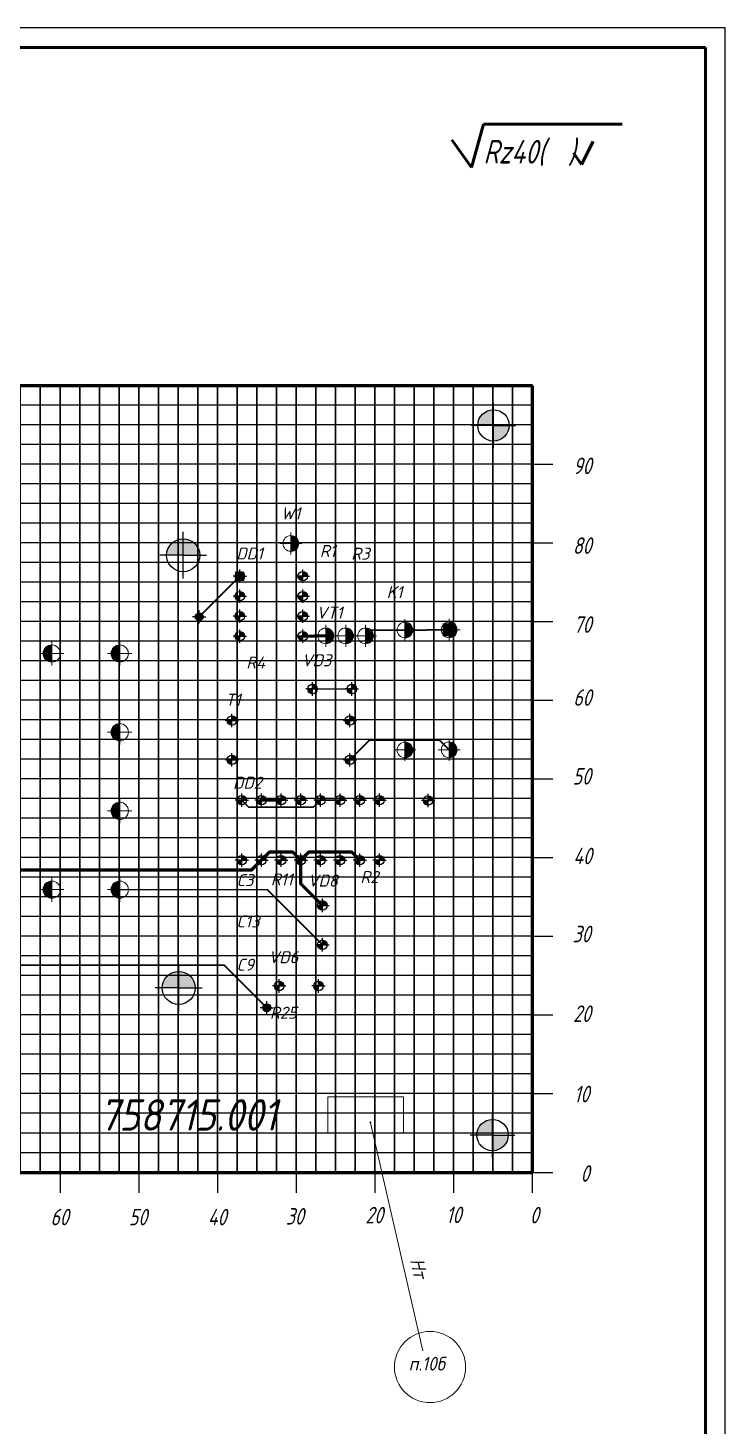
# Model space of a CAD drawing. Header units: millimetres. Extents: x 784 to 1625, y -303 to 291.
# Drawn here: x 1447.7 to 1624.9, y -64.9 to 290.5 of the extents above; entities that cross this region are included whole.
import ezdxf

# ---------------------------------------------------------------- set-up
doc = ezdxf.new("R2010")
doc.units = ezdxf.units.MM
doc.header["$LTSCALE"] = 0.5
doc.layers.get('0').update_dxf_attribs({"lineweight": 60})
doc.layers.get('Defpoints').update_dxf_attribs({"color": 5})
for name, color, linetype in [('BottomLayer', 5, 'Continuous'), ('Mechanical15', 56, 'Continuous'), ('TopOverlay', 2, 'Continuous'), ('Тонкие', 7, 'Continuous')]:
    doc.layers.add(name, color=color, linetype=linetype)
doc.layers.add('Основная', color=7, linetype='Continuous', lineweight=40)
doc.layers.add('тонкая', color=7, linetype='Continuous', lineweight=20)
doc.styles.get("Standard").update_dxf_attribs({"font": 'isocpeui.ttf', "width": 0.9})
doc.styles.add('стиль1', font='romans.shx', dxfattribs={"width": 0.75, "oblique": 15, "height": 3.5})

# ---------------------------------------------------------------- blocks, each defined once
blk = doc.blocks.new('*U29')
at = {"layer": 'Тонкие'}
for p, q in [((-2.5, 2.5), (-2.5, -2.5)), ((-2.5, 2.5), (2.5, 2.5)), ((2.5, -2.5), (2.5, 2.5)), ((-2.5, -2.5), (2.5, -2.5))]:
    blk.add_line(p, q, dxfattribs=at)
blk = doc.blocks.new('*U30')
at = {"layer": 'Тонкие', "color": 0, "linetype": 'ByBlock', "lineweight": -2, "transparency": 16777216}
for p in [(0, 195), (5, 195), (10, 195), (15, 195), (20, 195), (25, 195), (30, 195), (35, 195), (40, 195), (45, 195), (50, 195), (55, 195), (60, 195), (65, 195), (70, 195), (75, 195), (80, 195), (85, 195), (90, 195), (95, 195), (100, 195), (105, 195), (110, 195), (115, 195), (120, 195), (125, 195), (0, 190), (5, 190), (10, 190), (15, 190), (20, 190), (25, 190), (30, 190), (35, 190), (40, 190), (45, 190), (50, 190), (55, 190), (60, 190), (65, 190), (70, 190), (75, 190), (80, 190), (85, 190), (90, 190), (95, 190), (100, 190), (105, 190), (110, 190), (115, 190), (120, 190), (125, 190), (0, 185), (5, 185), (10, 185), (15, 185), (20, 185), (25, 185), (30, 185), (35, 185), (40, 185), (45, 185), (50, 185), (55, 185), (60, 185), (65, 185), (70, 185), (75, 185), (80, 185), (85, 185), (90, 185), (95, 185), (100, 185), (105, 185), (110, 185), (115, 185), (120, 185), (125, 185), (0, 180), (5, 180), (10, 180), (15, 180), (20, 180), (25, 180), (30, 180), (35, 180), (40, 180), (45, 180), (50, 180), (55, 180), (60, 180), (65, 180), (70, 180), (75, 180), (80, 180), (85, 180), (90, 180), (95, 180), (100, 180), (105, 180), (110, 180), (115, 180), (120, 180), (125, 180), (0, 175), (5, 175), (10, 175), (15, 175), (20, 175), (25, 175), (30, 175), (35, 175), (40, 175), (45, 175), (50, 175), (55, 175), (60, 175), (65, 175), (70, 175), (75, 175), (80, 175), (85, 175), (90, 175), (95, 175), (100, 175), (105, 175), (110, 175), (115, 175), (120, 175), (125, 175), (0, 170), (5, 170), (10, 170), (15, 170), (20, 170), (25, 170), (30, 170), (35, 170), (40, 170), (45, 170), (50, 170), (55, 170), (60, 170), (65, 170), (70, 170), (75, 170), (80, 170), (85, 170), (90, 170), (95, 170), (100, 170), (105, 170), (110, 170), (115, 170), (120, 170), (125, 170), (0, 165), (5, 165), (10, 165), (15, 165), (20, 165), (25, 165), (30, 165), (35, 165), (40, 165), (45, 165), (50, 165), (55, 165), (60, 165), (65, 165), (70, 165), (75, 165), (80, 165), (85, 165), (90, 165), (95, 165), (100, 165), (105, 165), (110, 165), (115, 165), (120, 165), (125, 165), (0, 160), (5, 160), (10, 160), (15, 160), (20, 160), (25, 160), (30, 160), (35, 160), (40, 160), (45, 160), (50, 160), (55, 160), (60, 160), (65, 160), (70, 160), (75, 160), (80, 160), (85, 160), (90, 160), (95, 160), (100, 160), (105, 160), (110, 160), (115, 160), (120, 160), (125, 160), (0, 155), (5, 155), (10, 155), (15, 155), (20, 155), (25, 155), (30, 155), (35, 155), (40, 155), (45, 155), (50, 155), (55, 155), (60, 155), (65, 155), (70, 155), (75, 155), (80, 155), (85, 155), (90, 155), (95, 155), (100, 155), (105, 155), (110, 155), (115, 155), (120, 155), (125, 155), (0, 150), (5, 150), (10, 150), (15, 150), (20, 150), (25, 150), (30, 150), (35, 150), (40, 150), (45, 150), (50, 150), (55, 150), (60, 150), (65, 150), (70, 150), (75, 150), (80, 150), (85, 150), (90, 150), (95, 150), (100, 150), (105, 150), (110, 150), (115, 150), (120, 150), (125, 150), (0, 145), (5, 145), (10, 145), (15, 145), (20, 145), (25, 145), (30, 145), (35, 145), (40, 145), (45, 145), (50, 145), (55, 145), (60, 145), (65, 145), (70, 145), (75, 145), (80, 145), (85, 145), (90, 145), (95, 145), (100, 145), (105, 145), (110, 145), (115, 145), (120, 145), (125, 145), (0, 140), (5, 140), (10, 140), (15, 140), (20, 140), (25, 140), (30, 140), (35, 140), (40, 140), (45, 140), (50, 140), (55, 140), (60, 140), (65, 140), (70, 140), (75, 140), (80, 140), (85, 140), (90, 140), (95, 140), (100, 140), (105, 140), (110, 140), (115, 140), (120, 140), (125, 140), (0, 135), (5, 135), (10, 135), (15, 135), (20, 135), (25, 135), (30, 135), (35, 135), (40, 135), (45, 135), (50, 135), (55, 135), (60, 135), (65, 135), (70, 135), (75, 135), (80, 135), (85, 135), (90, 135), (95, 135), (100, 135), (105, 135), (110, 135), (115, 135), (120, 135), (125, 135), (0, 130), (5, 130), (10, 130), (15, 130), (20, 130), (25, 130), (30, 130), (35, 130), (40, 130), (45, 130), (50, 130), (55, 130), (60, 130), (65, 130), (70, 130), (75, 130), (80, 130), (85, 130), (90, 130), (95, 130), (100, 130), (105, 130), (110, 130), (115, 130), (120, 130), (125, 130), (0, 125), (5, 125), (10, 125), (15, 125), (20, 125), (25, 125), (30, 125), (35, 125), (40, 125), (45, 125), (50, 125), (55, 125), (60, 125), (65, 125), (70, 125), (75, 125), (80, 125), (85, 125), (90, 125), (95, 125), (100, 125), (105, 125), (110, 125), (115, 125), (120, 125), (125, 125), (0, 120), (5, 120), (10, 120), (15, 120), (20, 120), (25, 120), (30, 120), (35, 120), (40, 120), (45, 120), (50, 120), (55, 120), (60, 120), (65, 120), (70, 120), (75, 120), (80, 120), (85, 120), (90, 120), (95, 120), (100, 120), (105, 120), (110, 120), (115, 120), (120, 120), (125, 120), (0, 115), (5, 115), (10, 115), (15, 115), (20, 115), (25, 115), (30, 115), (35, 115), (40, 115), (45, 115), (50, 115), (55, 115), (60, 115), (65, 115), (70, 115), (75, 115), (80, 115), (85, 115), (90, 115), (95, 115), (100, 115), (105, 115), (110, 115), (115, 115), (120, 115), (125, 115), (0, 110), (5, 110), (10, 110), (15, 110), (20, 110), (25, 110), (30, 110), (35, 110), (40, 110), (45, 110), (50, 110), (55, 110), (60, 110), (65, 110), (70, 110), (75, 110), (80, 110), (85, 110), (90, 110), (95, 110), (100, 110), (105, 110), (110, 110), (115, 110), (120, 110), (125, 110), (0, 105), (5, 105), (10, 105), (15, 105), (20, 105), (25, 105), (30, 105), (35, 105), (40, 105), (45, 105), (50, 105), (55, 105), (60, 105), (65, 105), (70, 105), (75, 105), (80, 105), (85, 105), (90, 105), (95, 105), (100, 105), (105, 105), (110, 105), (115, 105), (120, 105), (125, 105), (0, 100), (5, 100), (10, 100), (15, 100), (20, 100), (25, 100), (30, 100), (35, 100), (40, 100), (45, 100), (50, 100), (55, 100), (60, 100), (65, 100), (70, 100), (75, 100), (80, 100), (85, 100), (90, 100), (95, 100), (100, 100), (105, 100), (110, 100), (115, 100), (120, 100), (125, 100), (0, 95), (5, 95), (10, 95), (15, 95), (20, 95), (25, 95), (30, 95), (35, 95), (40, 95), (45, 95), (50, 95), (55, 95), (60, 95), (65, 95), (70, 95), (75, 95), (80, 95), (85, 95), (90, 95), (95, 95), (100, 95), (105, 95), (110, 95), (115, 95), (120, 95), (125, 95), (0, 90), (5, 90), (10, 90), (15, 90), (20, 90), (25, 90), (30, 90), (35, 90), (40, 90), (45, 90), (50, 90), (55, 90), (60, 90), (65, 90), (70, 90), (75, 90), (80, 90), (85, 90), (90, 90), (95, 90), (100, 90), (105, 90), (110, 90), (115, 90), (120, 90), (125, 90), (0, 85), (5, 85), (10, 85), (15, 85), (20, 85), (25, 85), (30, 85), (35, 85), (40, 85), (45, 85), (50, 85), (55, 85), (60, 85), (65, 85), (70, 85), (75, 85), (80, 85), (85, 85), (90, 85), (95, 85), (100, 85), (105, 85), (110, 85), (115, 85), (120, 85), (125, 85), (0, 80), (5, 80), (10, 80), (15, 80), (20, 80), (25, 80), (30, 80), (35, 80), (40, 80), (45, 80), (50, 80), (55, 80), (60, 80), (65, 80), (70, 80), (75, 80), (80, 80), (85, 80), (90, 80), (95, 80), (100, 80), (105, 80), (110, 80), (115, 80), (120, 80), (125, 80), (0, 75), (5, 75), (10, 75), (15, 75), (20, 75), (25, 75), (30, 75), (35, 75), (40, 75), (45, 75), (50, 75), (55, 75), (60, 75), (65, 75), (70, 75), (75, 75), (80, 75), (85, 75), (90, 75), (95, 75), (100, 75), (105, 75), (110, 75), (115, 75), (120, 75), (125, 75), (0, 70), (5, 70), (10, 70), (15, 70), (20, 70), (25, 70), (30, 70), (35, 70), (40, 70), (45, 70), (50, 70), (55, 70), (60, 70), (65, 70), (70, 70), (75, 70), (80, 70), (85, 70), (90, 70), (95, 70), (100, 70), (105, 70), (110, 70), (115, 70), (120, 70), (125, 70), (0, 65), (5, 65), (10, 65), (15, 65), (20, 65), (25, 65), (30, 65), (35, 65), (40, 65), (45, 65), (50, 65), (55, 65), (60, 65), (65, 65), (70, 65), (75, 65), (80, 65), (85, 65), (90, 65), (95, 65), (100, 65), (105, 65), (110, 65), (115, 65), (120, 65), (125, 65), (0, 60), (5, 60), (10, 60), (15, 60), (20, 60), (25, 60), (30, 60), (35, 60), (40, 60), (45, 60), (50, 60), (55, 60), (60, 60), (65, 60), (70, 60), (75, 60), (80, 60), (85, 60), (90, 60), (95, 60), (100, 60), (105, 60), (110, 60), (115, 60), (120, 60), (125, 60), (0, 55), (5, 55), (10, 55), (15, 55), (20, 55), (25, 55), (30, 55), (35, 55), (40, 55), (45, 55), (50, 55), (55, 55), (60, 55), (65, 55), (70, 55), (75, 55), (80, 55), (85, 55), (90, 55), (95, 55), (100, 55), (105, 55), (110, 55), (115, 55), (120, 55), (125, 55), (0, 50), (5, 50), (10, 50), (15, 50), (20, 50), (25, 50), (30, 50), (35, 50), (40, 50), (45, 50), (50, 50), (55, 50), (60, 50), (65, 50), (70, 50), (75, 50), (80, 50), (85, 50), (90, 50), (95, 50), (100, 50), (105, 50), (110, 50), (115, 50), (120, 50), (125, 50), (0, 45), (5, 45), (10, 45), (15, 45), (20, 45), (25, 45), (30, 45), (35, 45), (40, 45), (45, 45), (50, 45), (55, 45), (60, 45), (65, 45), (70, 45), (75, 45), (80, 45), (85, 45), (90, 45), (95, 45), (100, 45), (105, 45), (110, 45), (115, 45), (120, 45), (125, 45), (0, 40), (5, 40), (10, 40), (15, 40), (20, 40), (25, 40), (30, 40), (35, 40), (40, 40), (45, 40), (50, 40), (55, 40), (60, 40), (65, 40), (70, 40), (75, 40), (80, 40), (85, 40), (90, 40), (95, 40), (100, 40), (105, 40), (110, 40), (115, 40), (120, 40), (125, 40), (0, 35), (5, 35), (10, 35), (15, 35), (20, 35), (25, 35), (30, 35), (35, 35), (40, 35), (45, 35), (50, 35), (55, 35), (60, 35), (65, 35), (70, 35), (75, 35), (80, 35), (85, 35), (90, 35), (95, 35), (100, 35), (105, 35), (110, 35), (115, 35), (120, 35), (125, 35), (0, 30), (5, 30), (10, 30), (15, 30), (20, 30), (25, 30), (30, 30), (35, 30), (40, 30), (45, 30), (50, 30), (55, 30), (60, 30), (65, 30), (70, 30), (75, 30), (80, 30), (85, 30), (90, 30), (95, 30), (100, 30), (105, 30), (110, 30), (115, 30), (120, 30), (125, 30), (0, 25), (5, 25), (10, 25), (15, 25), (20, 25), (25, 25), (30, 25), (35, 25), (40, 25), (45, 25), (50, 25), (55, 25), (60, 25), (65, 25), (70, 25), (75, 25), (80, 25), (85, 25), (90, 25), (95, 25), (100, 25), (105, 25), (110, 25), (115, 25), (120, 25), (125, 25), (0, 20), (5, 20), (10, 20), (15, 20), (20, 20), (25, 20), (30, 20), (35, 20), (40, 20), (45, 20), (50, 20), (55, 20), (60, 20), (65, 20), (70, 20), (75, 20), (80, 20), (85, 20), (90, 20), (95, 20), (100, 20), (105, 20), (110, 20), (115, 20), (120, 20), (125, 20), (0, 15), (5, 15), (10, 15), (15, 15), (20, 15), (25, 15), (30, 15), (35, 15), (40, 15), (45, 15), (50, 15), (55, 15), (60, 15), (65, 15), (70, 15), (75, 15), (80, 15), (85, 15), (90, 15), (95, 15), (100, 15), (105, 15), (110, 15), (115, 15), (120, 15), (125, 15), (0, 10), (5, 10), (10, 10), (15, 10), (20, 10), (25, 10), (30, 10), (35, 10), (40, 10), (45, 10), (50, 10), (55, 10), (60, 10), (65, 10), (70, 10), (75, 10), (80, 10), (85, 10), (90, 10), (95, 10), (100, 10), (105, 10), (110, 10), (115, 10), (120, 10), (125, 10), (0, 5), (5, 5), (10, 5), (15, 5), (20, 5), (25, 5), (30, 5), (35, 5), (40, 5), (45, 5), (50, 5), (55, 5), (60, 5), (65, 5), (70, 5), (75, 5), (80, 5), (85, 5), (90, 5), (95, 5), (100, 5), (105, 5), (110, 5), (115, 5), (120, 5), (125, 5), (0, 0), (5, 0), (10, 0), (15, 0), (20, 0), (25, 0), (30, 0), (35, 0), (40, 0), (45, 0), (50, 0), (55, 0), (60, 0), (65, 0), (70, 0), (75, 0), (80, 0), (85, 0), (90, 0), (95, 0), (100, 0), (105, 0), (110, 0), (115, 0), (120, 0), (125, 0)]:
    blk.add_blockref('*U29', p, dxfattribs=at)

msp = doc.modelspace()

# ---------------------------------------------------------------- hatches: boundary and pattern name
at = {"lineweight": -3}
h = msp.add_hatch(color=0, dxfattribs=at)
h.paths.add_polyline_path([(1562.01, 189.48), (1566.01, 189.48), (1566.01, 193.48, 0.414214)])
h.paths.add_polyline_path([(1570.01, 189.48), (1566.01, 189.48), (1566.01, 185.48, 0.414214)])
at = {"lineweight": 50}
h = msp.add_hatch(color=256, dxfattribs=at)
h.dxf.hatch_style = 1
h.paths.add_polyline_path([(1487.13, 160.68, 0.414214), (1482.93, 156.48), (1487.13, 156.48)])
h.paths.add_polyline_path([(1487.13, 160.68), (1487.13, 156.48), (1491.33, 156.48, 0.414214)])
at = {"lineweight": -3}
h = msp.add_hatch(color=256, dxfattribs=at)
h.dxf.hatch_style = 1
h.paths.add_polyline_path([(1501.51, 151.14), (1500.31, 151.14, 0.414214), (1501.51, 149.94)])
for points in [[(1502.72, 151.14, 0.414214), (1501.51, 152.35), (1501.51, 151.14)], [(1518.72, 151.14, 0.414214), (1517.51, 152.35), (1517.51, 151.14)], [(1502.72, 146.06, 0.414214), (1501.51, 147.27), (1501.51, 146.06)], [(1518.72, 146.06, 0.414214), (1517.51, 147.27), (1517.51, 146.06)], [(1502.72, 140.98, 0.414214), (1501.51, 142.19), (1501.51, 140.98)], [(1518.72, 140.98, 0.414214), (1517.51, 142.19), (1517.51, 140.98)], [(1502.72, 135.9, 0.414214), (1501.51, 137.11), (1501.51, 135.9)], [(1518.72, 135.9, 0.414214), (1517.51, 137.11), (1517.51, 135.9)], [(1521.22, 122.48, 0.414214), (1520.01, 123.69), (1520.01, 122.48)], [(1531.22, 122.48, 0.414214), (1530.01, 123.69), (1530.01, 122.48)], [(1500.72, 114.48, 0.414214), (1499.51, 115.69), (1499.51, 114.48)], [(1530.72, 114.48, 0.414214), (1529.51, 115.69), (1529.51, 114.48)], [(1500.72, 104.48, 0.414214), (1499.51, 105.69), (1499.51, 104.48)], [(1530.72, 104.48, 0.414214), (1529.51, 105.69), (1529.51, 104.48)], [(1503.22, 94.22, 0.414214), (1502.01, 95.43), (1502.01, 94.22)], [(1508.22, 94.22, 0.414214), (1507.01, 95.43), (1507.01, 94.22)], [(1513.22, 94.22, 0.414214), (1512.01, 95.43), (1512.01, 94.22)], [(1518.22, 94.22, 0.414214), (1517.01, 95.43), (1517.01, 94.22)], [(1523.22, 94.22, 0.414214), (1522.01, 95.43), (1522.01, 94.22)], [(1528.22, 94.22, 0.414214), (1527.01, 95.43), (1527.01, 94.22)], [(1533.22, 94.22, 0.414214), (1532.01, 95.43), (1532.01, 94.22)], [(1538.22, 94.22, 0.414214), (1537.01, 95.43), (1537.01, 94.22)], [(1550.6, 94.11, 0.414214), (1549.4, 95.31), (1549.4, 94.11)], [(1503.22, 78.98, 0.414214), (1502.01, 80.19), (1502.01, 78.98)], [(1508.22, 78.98, 0.414214), (1507.01, 80.19), (1507.01, 78.98)], [(1513.22, 78.98, 0.414214), (1512.01, 80.19), (1512.01, 78.98)], [(1518.22, 78.98, 0.414214), (1517.01, 80.19), (1517.01, 78.98)], [(1523.22, 78.98, 0.414214), (1522.01, 80.19), (1522.01, 78.98)], [(1528.22, 78.98, 0.414214), (1527.01, 80.19), (1527.01, 78.98)], [(1533.22, 78.98, 0.414214), (1532.01, 80.19), (1532.01, 78.98)], [(1538.22, 78.98, 0.414214), (1537.01, 80.19), (1537.01, 78.98)], [(1523.72, 67.48, 0.414214), (1522.51, 68.69), (1522.51, 67.48)], [(1523.72, 57.48, 0.414214), (1522.51, 58.69), (1522.51, 57.48)], [(1512.72, 46.98, 0.414214), (1511.51, 48.19), (1511.51, 46.98)], [(1522.72, 46.98, 0.414214), (1521.51, 48.19), (1521.51, 46.98)]]:
    msp.add_hatch(color=0, dxfattribs=at).paths.add_polyline_path(points)
h = msp.add_hatch(color=256, dxfattribs=at)
h.dxf.hatch_style = 1
h.paths.add_polyline_path([(1517.51, 151.14), (1516.31, 151.14, 0.414214), (1517.51, 149.94)])
h = msp.add_hatch(color=256, dxfattribs=at)
h.dxf.hatch_style = 1
h.paths.add_polyline_path([(1501.51, 146.06), (1500.31, 146.06, 0.414214), (1501.51, 144.86)])
h = msp.add_hatch(color=256, dxfattribs=at)
h.dxf.hatch_style = 1
h.paths.add_polyline_path([(1517.51, 146.06), (1516.31, 146.06, 0.414214), (1517.51, 144.86)])
h = msp.add_hatch(color=0, dxfattribs=at)
h.dxf.hatch_style = 1
h.paths.add_polyline_path([(1491.2, 141.82, 0.414214), (1490.2, 140.82), (1491.2, 140.82)])
h.paths.add_polyline_path([(1491.2, 140.82), (1490.2, 140.82, 0.414214), (1491.2, 139.82)])
h = msp.add_hatch(color=0, dxfattribs=at)
h.dxf.hatch_style = 1
h.paths.add_polyline_path([(1491.2, 140.82), (1492.2, 140.82, 0.414214), (1491.2, 141.82)], flags=17)
h.paths.add_polyline_path([(1492.2, 140.82, 0.414214), (1491.2, 141.82), (1491.2, 139.82, 0.414214)])
h = msp.add_hatch(color=256, dxfattribs=at)
h.dxf.hatch_style = 1
h.paths.add_polyline_path([(1492.2, 140.82, 0.414214), (1491.2, 141.82), (1491.2, 140.82)])
h = msp.add_hatch(color=256, dxfattribs=at)
h.dxf.hatch_style = 1
h.paths.add_polyline_path([(1501.51, 140.98), (1500.31, 140.98, 0.414214), (1501.51, 139.78)])
h = msp.add_hatch(color=256, dxfattribs=at)
h.dxf.hatch_style = 1
h.paths.add_polyline_path([(1517.51, 140.98), (1516.31, 140.98, 0.414214), (1517.51, 139.78)])
h = msp.add_hatch(color=256, dxfattribs=at)
h.dxf.hatch_style = 1
h.paths.add_polyline_path([(1501.51, 135.9), (1500.31, 135.9, 0.414214), (1501.51, 134.7)])
h = msp.add_hatch(color=256, dxfattribs=at)
h.dxf.hatch_style = 1
h.paths.add_polyline_path([(1517.51, 135.9), (1516.31, 135.9, 0.414214), (1517.51, 134.7)])
at = {"lineweight": 50}
h = msp.add_hatch(color=256, dxfattribs=at)
h.dxf.hatch_style = 1
h.paths.add_polyline_path([(1453.74, 133.7, 0.414214), (1451.54, 131.5), (1453.74, 131.5)])
h.paths.add_polyline_path([(1453.74, 131.5), (1451.54, 131.5, 0.414214), (1453.74, 129.3)])
h = msp.add_hatch(color=256, dxfattribs=at)
h.dxf.hatch_style = 1
h.paths.add_polyline_path([(1471.02, 133.7, 0.414214), (1468.82, 131.5), (1471.02, 131.5)])
h.paths.add_polyline_path([(1471.02, 131.5), (1468.82, 131.5, 0.414214), (1471.02, 129.3)])
at = {"lineweight": -3}
h = msp.add_hatch(color=256, dxfattribs=at)
h.dxf.hatch_style = 1
h.paths.add_polyline_path([(1520.01, 122.48), (1518.81, 122.48, 0.414214), (1520.01, 121.28)])
h = msp.add_hatch(color=256, dxfattribs=at)
h.dxf.hatch_style = 1
h.paths.add_polyline_path([(1530.01, 122.48), (1528.81, 122.48, 0.414214), (1530.01, 121.28)])
h = msp.add_hatch(color=256, dxfattribs=at)
h.dxf.hatch_style = 1
h.paths.add_polyline_path([(1499.51, 114.48), (1498.31, 114.48, 0.414214), (1499.51, 113.28)])
h = msp.add_hatch(color=256, dxfattribs=at)
h.dxf.hatch_style = 1
h.paths.add_polyline_path([(1529.51, 114.48), (1528.31, 114.48, 0.414214), (1529.51, 113.28)])
at = {"lineweight": 50}
h = msp.add_hatch(color=256, dxfattribs=at)
h.dxf.hatch_style = 1
h.paths.add_polyline_path([(1471.02, 113.67, 0.414214), (1468.82, 111.47), (1471.02, 111.47)])
h.paths.add_polyline_path([(1471.02, 111.47), (1468.82, 111.47, 0.414214), (1471.02, 109.27)])
at = {"lineweight": -3}
h = msp.add_hatch(color=256, dxfattribs=at)
h.dxf.hatch_style = 1
h.paths.add_polyline_path([(1499.51, 104.48), (1498.31, 104.48, 0.414214), (1499.51, 103.28)])
h = msp.add_hatch(color=256, dxfattribs=at)
h.dxf.hatch_style = 1
h.paths.add_polyline_path([(1529.51, 104.48), (1528.31, 104.48, 0.414214), (1529.51, 103.28)])
at = {"lineweight": 50}
h = msp.add_hatch(color=256, dxfattribs=at)
h.dxf.hatch_style = 1
h.paths.add_polyline_path([(1471.02, 93.69, 0.414214), (1468.82, 91.49), (1471.02, 91.49)])
h.paths.add_polyline_path([(1471.02, 91.49), (1468.82, 91.49, 0.414214), (1471.02, 89.29)])
at = {"lineweight": -3}
h = msp.add_hatch(color=256, dxfattribs=at)
h.dxf.hatch_style = 1
h.paths.add_polyline_path([(1502.01, 94.22), (1500.81, 94.22, 0.414214), (1502.01, 93.02)])
h = msp.add_hatch(color=256, dxfattribs=at)
h.dxf.hatch_style = 1
h.paths.add_polyline_path([(1507.01, 94.22), (1505.81, 94.22, 0.414214), (1507.01, 93.02)])
h = msp.add_hatch(color=256, dxfattribs=at)
h.dxf.hatch_style = 1
h.paths.add_polyline_path([(1512.01, 94.22), (1510.81, 94.22, 0.414214), (1512.01, 93.02)])
h = msp.add_hatch(color=256, dxfattribs=at)
h.dxf.hatch_style = 1
h.paths.add_polyline_path([(1517.01, 94.22), (1515.81, 94.22, 0.414214), (1517.01, 93.02)])
h = msp.add_hatch(color=256, dxfattribs=at)
h.dxf.hatch_style = 1
h.paths.add_polyline_path([(1522.01, 94.22), (1520.81, 94.22, 0.414214), (1522.01, 93.02)])
h = msp.add_hatch(color=256, dxfattribs=at)
h.dxf.hatch_style = 1
h.paths.add_polyline_path([(1527.01, 94.22), (1525.81, 94.22, 0.414214), (1527.01, 93.02)])
h = msp.add_hatch(color=256, dxfattribs=at)
h.dxf.hatch_style = 1
h.paths.add_polyline_path([(1532.01, 94.22), (1530.81, 94.22, 0.414214), (1532.01, 93.02)])
h = msp.add_hatch(color=256, dxfattribs=at)
h.dxf.hatch_style = 1
h.paths.add_polyline_path([(1537.01, 94.22), (1535.81, 94.22, 0.414214), (1537.01, 93.02)])
h = msp.add_hatch(color=256, dxfattribs=at)
h.dxf.hatch_style = 1
h.paths.add_polyline_path([(1549.4, 94.11), (1548.2, 94.11, 0.414214), (1549.4, 92.9)])
h = msp.add_hatch(color=256, dxfattribs=at)
h.dxf.hatch_style = 1
h.paths.add_polyline_path([(1502.01, 78.98), (1500.81, 78.98, 0.414214), (1502.01, 77.78)])
h = msp.add_hatch(color=256, dxfattribs=at)
h.dxf.hatch_style = 1
h.paths.add_polyline_path([(1507.01, 78.98), (1505.81, 78.98, 0.414214), (1507.01, 77.78)])
h = msp.add_hatch(color=256, dxfattribs=at)
h.dxf.hatch_style = 1
h.paths.add_polyline_path([(1512.01, 78.98), (1510.81, 78.98, 0.414214), (1512.01, 77.78)])
h = msp.add_hatch(color=256, dxfattribs=at)
h.dxf.hatch_style = 1
h.paths.add_polyline_path([(1517.01, 78.98), (1515.81, 78.98, 0.414214), (1517.01, 77.78)])
h = msp.add_hatch(color=256, dxfattribs=at)
h.dxf.hatch_style = 1
h.paths.add_polyline_path([(1522.01, 78.98), (1520.81, 78.98, 0.414214), (1522.01, 77.78)])
h = msp.add_hatch(color=256, dxfattribs=at)
h.dxf.hatch_style = 1
h.paths.add_polyline_path([(1527.01, 78.98), (1525.81, 78.98, 0.414214), (1527.01, 77.78)])
h = msp.add_hatch(color=256, dxfattribs=at)
h.dxf.hatch_style = 1
h.paths.add_polyline_path([(1532.01, 78.98), (1530.81, 78.98, 0.414214), (1532.01, 77.78)])
h = msp.add_hatch(color=256, dxfattribs=at)
h.dxf.hatch_style = 1
h.paths.add_polyline_path([(1537.01, 78.98), (1535.81, 78.98, 0.414214), (1537.01, 77.78)])
at = {"lineweight": 50}
h = msp.add_hatch(color=256, dxfattribs=at)
h.dxf.hatch_style = 1
h.paths.add_polyline_path([(1453.74, 73.67, 0.414214), (1451.54, 71.47), (1453.74, 71.47)])
h.paths.add_polyline_path([(1453.74, 71.47), (1451.54, 71.47, 0.414214), (1453.74, 69.27)])
h = msp.add_hatch(color=256, dxfattribs=at)
h.dxf.hatch_style = 1
h.paths.add_polyline_path([(1471.02, 73.67, 0.414214), (1468.82, 71.47), (1471.02, 71.47)])
h.paths.add_polyline_path([(1471.02, 71.47), (1468.82, 71.47, 0.414214), (1471.02, 69.27)])
at = {"lineweight": -3}
h = msp.add_hatch(color=256, dxfattribs=at)
h.dxf.hatch_style = 1
h.paths.add_polyline_path([(1522.51, 67.48), (1521.31, 67.48, 0.414214), (1522.51, 66.28)])
h = msp.add_hatch(color=256, dxfattribs=at)
h.dxf.hatch_style = 1
h.paths.add_polyline_path([(1522.51, 57.48), (1521.31, 57.48, 0.414214), (1522.51, 56.28)])
at = {"lineweight": 50}
h = msp.add_hatch(color=256, dxfattribs=at)
h.dxf.hatch_style = 1
h.paths.add_polyline_path([(1486, 50.68, 0.414214), (1481.8, 46.48), (1486, 46.48)])
h.paths.add_polyline_path([(1486, 50.68), (1486, 46.48), (1490.2, 46.48, 0.414214)])
at = {"lineweight": -3}
h = msp.add_hatch(color=256, dxfattribs=at)
h.dxf.hatch_style = 1
h.paths.add_polyline_path([(1511.51, 46.98), (1510.31, 46.98, 0.414214), (1511.51, 45.78)])
h = msp.add_hatch(color=256, dxfattribs=at)
h.dxf.hatch_style = 1
h.paths.add_polyline_path([(1521.51, 46.98), (1520.31, 46.98, 0.414214), (1521.51, 45.78)])
h = msp.add_hatch(color=0, dxfattribs=at)
h.dxf.hatch_style = 1
h.paths.add_polyline_path([(1508.39, 42.46, 0.414214), (1507.39, 41.46), (1508.39, 41.46)])
h.paths.add_polyline_path([(1508.39, 41.46), (1507.39, 41.46, 0.414214), (1508.39, 40.46)])
h = msp.add_hatch(color=0, dxfattribs=at)
h.dxf.hatch_style = 1
h.paths.add_polyline_path([(1508.39, 41.46), (1509.39, 41.46, 0.414214), (1508.39, 42.46)], flags=17)
h.paths.add_polyline_path([(1509.39, 41.46, 0.414214), (1508.39, 42.46), (1508.39, 40.46, 0.414214)])
h = msp.add_hatch(color=256, dxfattribs=at)
h.dxf.hatch_style = 1
h.paths.add_polyline_path([(1509.39, 41.46, 0.414214), (1508.39, 42.46), (1508.39, 41.46)])
h = msp.add_hatch(color=0, dxfattribs=at)
h.paths.add_polyline_path([(1561.76, 9.08), (1565.76, 9.08), (1565.76, 13.08, 0.414214)])
h.paths.add_polyline_path([(1569.76, 9.08), (1565.76, 9.08), (1565.76, 5.08, 0.414214)])
at = {"layer": 'BottomLayer'}
for points in [[(1500.31, 152.34), (1502.71, 152.34), (1502.71, 149.94), (1500.31, 149.94)], [(1556.41, 135.85), (1553.11, 135.85), (1553.11, 139.15), (1556.41, 139.15)]]:
    msp.add_hatch(color=5, dxfattribs=at).paths.add_polyline_path(points)
at = {"layer": 'Основная', "lineweight": 9}
h = msp.add_hatch(color=256, dxfattribs=at)
h.dxf.hatch_style = 1
edge = h.paths.add_edge_path()
edge.add_arc((1534.71, 12.31), 0.249, 0, 360)
at = {"layer": 'тонкая'}
h = msp.add_hatch(color=256, dxfattribs=at)
edge = h.paths.add_edge_path()
edge.add_line((1514.51, 161.48), (1514.51, 157.48))
edge.add_arc((1514.51, 159.48), 2, 270, 450)
h = msp.add_hatch(color=256, dxfattribs=at)
edge = h.paths.add_edge_path()
edge.add_line((1543.51, 139.46), (1543.51, 135.46))
edge.add_arc((1543.51, 137.46), 2, 270, 450)
h = msp.add_hatch(color=256, dxfattribs=at)
edge = h.paths.add_edge_path()
edge.add_line((1554.76, 139.5), (1554.76, 135.5))
edge.add_arc((1554.76, 137.5), 2, 270, 450)
h = msp.add_hatch(color=256, dxfattribs=at)
edge = h.paths.add_edge_path()
edge.add_line((1523.38, 137.98), (1523.38, 133.98))
edge.add_arc((1523.38, 135.98), 2, 270, 450)
h = msp.add_hatch(color=256, dxfattribs=at)
edge = h.paths.add_edge_path()
edge.add_line((1528.45, 137.98), (1528.45, 133.98))
edge.add_arc((1528.45, 135.98), 2, 270, 450)
h = msp.add_hatch(color=256, dxfattribs=at)
edge = h.paths.add_edge_path()
edge.add_line((1533.51, 137.98), (1533.51, 133.98))
edge.add_arc((1533.51, 135.98), 2, 270, 450)
h = msp.add_hatch(color=256, dxfattribs=at)
edge = h.paths.add_edge_path()
edge.add_line((1543.51, 108.98), (1543.51, 104.98))
edge.add_arc((1543.51, 106.98), 2, 270, 450)
h = msp.add_hatch(color=256, dxfattribs=at)
edge = h.paths.add_edge_path()
edge.add_line((1554.76, 109.02), (1554.76, 105.02))
edge.add_arc((1554.76, 107.02), 2, 270, 450)

# ---------------------------------------------------------------- linework, layer by layer
for p, q in [((803.86, 285.52), (1619.86, 285.52)), ((1619.86, 285.52), (1619.86, -298.48))]:
    msp.add_line(p, q)
at = {"lineweight": 60}
for p, q in [((1560.44, 255.06), (1563.44, 266.06)), ((1563.44, 266.06), (1598.69, 266.06)), ((1555.44, 262.06), (1560.44, 255.06)), ((1588.35, 255.77), (1591.31, 261.7)), ((1586.35, 258.77), (1588.35, 255.77))]:
    msp.add_line(p, q, dxfattribs=at)
at = {"lineweight": -3}
for p, q in [((1566.01, 183.81), (1566.01, 195.15)), ((1566.01, 189.48), (1560.35, 189.48)), ((1566.01, 189.48), (1571.68, 189.48)), ((1487.13, 150.53), (1487.13, 162.43)), ((1487.13, 156.48), (1481.18, 156.48)), ((1487.13, 156.48), (1493.08, 156.48)), ((1501.51, 149.44), (1501.51, 152.85)), ((1517.51, 149.44), (1517.51, 152.85)), ((1501.51, 151.14), (1499.81, 151.14)), ((1501.51, 151.14), (1503.22, 151.14)), ((1517.51, 151.14), (1515.81, 151.14)), ((1517.51, 151.14), (1519.22, 151.14)), ((1501.51, 146.06), (1499.81, 146.06)), ((1501.51, 144.36), (1501.51, 147.77)), ((1501.51, 146.06), (1503.22, 146.06)), ((1517.51, 146.06), (1515.81, 146.06)), ((1517.51, 144.36), (1517.51, 147.77)), ((1517.51, 146.06), (1519.22, 146.06)), ((1491.2, 139.13), (1491.2, 142.52)), ((1501.51, 139.28), (1501.51, 142.69)), ((1517.51, 139.28), (1517.51, 142.69)), ((1491.2, 140.82), (1489.5, 140.82)), ((1491.2, 140.82), (1492.89, 140.82)), ((1501.51, 140.98), (1499.81, 140.98)), ((1501.51, 140.98), (1503.22, 140.98)), ((1517.51, 140.98), (1515.81, 140.98)), ((1517.51, 140.98), (1519.22, 140.98)), ((1501.51, 135.9), (1499.81, 135.9)), ((1501.51, 134.2), (1501.51, 137.61)), ((1501.51, 135.9), (1503.22, 135.9)), ((1517.51, 135.9), (1515.81, 135.9)), ((1517.51, 134.2), (1517.51, 137.61)), ((1517.51, 135.9), (1519.22, 135.9)), ((1520.01, 122.48), (1518.31, 122.48)), ((1520.01, 120.78), (1520.01, 124.19)), ((1520.01, 122.48), (1521.72, 122.48)), ((1530.01, 122.48), (1528.31, 122.48)), ((1530.01, 120.78), (1530.01, 124.19)), ((1530.01, 122.48), (1531.72, 122.48)), ((1499.51, 114.48), (1497.81, 114.48)), ((1499.51, 112.78), (1499.51, 116.19)), ((1499.51, 114.48), (1501.22, 114.48)), ((1529.51, 114.48), (1527.81, 114.48)), ((1529.51, 112.78), (1529.51, 116.19)), ((1529.51, 114.48), (1531.22, 114.48)), ((1499.51, 104.48), (1497.81, 104.48)), ((1499.51, 102.78), (1499.51, 106.19)), ((1499.51, 104.48), (1501.22, 104.48)), ((1529.51, 104.48), (1527.81, 104.48)), ((1529.51, 102.78), (1529.51, 106.19)), ((1529.51, 104.48), (1531.22, 104.48)), ((1502.01, 94.22), (1500.31, 94.22)), ((1502.01, 92.52), (1502.01, 95.93)), ((1502.01, 94.22), (1503.72, 94.22)), ((1507.01, 94.22), (1505.31, 94.22)), ((1507.01, 92.52), (1507.01, 95.93)), ((1507.01, 94.22), (1508.72, 94.22)), ((1512.01, 94.22), (1510.31, 94.22)), ((1512.01, 92.52), (1512.01, 95.93)), ((1512.01, 94.22), (1513.72, 94.22)), ((1517.01, 94.22), (1515.31, 94.22)), ((1517.01, 92.52), (1517.01, 95.93)), ((1517.01, 94.22), (1518.72, 94.22)), ((1522.01, 94.22), (1520.31, 94.22)), ((1522.01, 92.52), (1522.01, 95.93)), ((1522.01, 94.22), (1523.72, 94.22)), ((1527.01, 94.22), (1525.31, 94.22)), ((1527.01, 92.52), (1527.01, 95.93)), ((1527.01, 94.22), (1528.72, 94.22)), ((1532.01, 94.22), (1530.31, 94.22)), ((1532.01, 92.52), (1532.01, 95.93)), ((1532.01, 94.22), (1533.72, 94.22)), ((1537.01, 94.22), (1535.31, 94.22)), ((1537.01, 92.52), (1537.01, 95.93)), ((1537.01, 94.22), (1538.72, 94.22)), ((1549.4, 94.11), (1547.69, 94.11)), ((1549.4, 92.4), (1549.4, 95.81)), ((1549.4, 94.11), (1551.11, 94.11)), ((1502.01, 78.98), (1500.31, 78.98)), ((1502.01, 77.28), (1502.01, 80.69)), ((1502.01, 78.98), (1503.72, 78.98)), ((1507.01, 78.98), (1505.31, 78.98)), ((1507.01, 77.28), (1507.01, 80.69)), ((1507.01, 78.98), (1508.72, 78.98)), ((1512.01, 78.98), (1510.31, 78.98)), ((1512.01, 77.28), (1512.01, 80.69)), ((1512.01, 78.98), (1513.72, 78.98)), ((1517.01, 78.98), (1515.31, 78.98)), ((1517.01, 77.28), (1517.01, 80.69)), ((1517.01, 78.98), (1518.72, 78.98)), ((1522.01, 78.98), (1520.31, 78.98)), ((1522.01, 77.28), (1522.01, 80.69)), ((1522.01, 78.98), (1523.72, 78.98)), ((1527.01, 78.98), (1525.31, 78.98)), ((1527.01, 77.28), (1527.01, 80.69)), ((1527.01, 78.98), (1528.72, 78.98)), ((1532.01, 78.98), (1530.31, 78.98)), ((1532.01, 77.28), (1532.01, 80.69)), ((1532.01, 78.98), (1533.72, 78.98)), ((1537.01, 78.98), (1535.31, 78.98)), ((1537.01, 77.28), (1537.01, 80.69)), ((1537.01, 78.98), (1538.72, 78.98)), ((1522.51, 65.78), (1522.51, 69.19)), ((1522.51, 67.48), (1520.81, 67.48)), ((1522.51, 67.48), (1524.22, 67.48)), ((1522.51, 57.48), (1520.81, 57.48)), ((1522.51, 55.78), (1522.51, 59.19)), ((1522.51, 57.48), (1524.22, 57.48)), ((1486, 40.53), (1486, 52.43)), ((1486, 46.48), (1480.05, 46.48)), ((1486, 46.48), (1491.95, 46.48)), ((1511.51, 46.98), (1509.81, 46.98)), ((1511.51, 45.28), (1511.51, 48.69)), ((1511.51, 46.98), (1513.22, 46.98)), ((1521.51, 46.98), (1519.81, 46.98)), ((1521.51, 45.28), (1521.51, 48.69)), ((1521.51, 46.98), (1523.22, 46.98)), ((1508.39, 39.76), (1508.39, 43.15)), ((1508.39, 41.46), (1506.7, 41.46)), ((1508.39, 41.46), (1510.09, 41.46)), ((1565.76, 3.41), (1565.76, 14.75)), ((1565.76, 9.08), (1560.1, 9.08)), ((1565.76, 9.08), (1571.43, 9.08))]:
    msp.add_line(p, q, dxfattribs=at)
for centre, radius in [((1566.01, 189.48), 4), ((1487.13, 156.48), 4.2), ((1501.51, 151.14), 1.2), ((1517.51, 151.14), 1.2), ((1501.51, 146.06), 1.2), ((1517.51, 146.06), 1.2), ((1501.51, 140.98), 1.2), ((1517.51, 140.98), 1.2), ((1491.2, 140.82), 1), ((1501.51, 135.9), 1.2), ((1517.51, 135.9), 1.2), ((1520.01, 122.48), 1.2), ((1530.01, 122.48), 1.2), ((1499.51, 114.48), 1.2), ((1529.51, 114.48), 1.2), ((1499.51, 104.48), 1.2), ((1529.51, 104.48), 1.2), ((1502.01, 94.22), 1.2), ((1507.01, 94.22), 1.2), ((1512.01, 94.22), 1.2), ((1517.01, 94.22), 1.2), ((1522.01, 94.22), 1.2), ((1527.01, 94.22), 1.2), ((1532.01, 94.22), 1.2), ((1537.01, 94.22), 1.2), ((1549.4, 94.11), 1.2), ((1502.01, 78.98), 1.2), ((1507.01, 78.98), 1.2), ((1512.01, 78.98), 1.2), ((1517.01, 78.98), 1.2), ((1522.01, 78.98), 1.2), ((1527.01, 78.98), 1.2), ((1532.01, 78.98), 1.2), ((1537.01, 78.98), 1.2), ((1522.51, 67.48), 1.2), ((1522.51, 57.48), 1.2), ((1486, 46.48), 4.2), ((1511.51, 46.98), 1.2), ((1521.51, 46.98), 1.2), ((1508.39, 41.46), 1), ((1565.76, 9.08), 4)]:
    msp.add_circle(centre, radius, dxfattribs=at)
at = {"layer": 'BottomLayer'}
for points, const_width in [([(1491.2, 140.82), (1501.51, 151.14)], 0.4), ([(1517.51, 135.9), (1520.38, 135.9)], 0.8), ([(1520.38, 135.9), (1520.46, 135.98)], 0.8), ([(1520.46, 135.98), (1523.38, 135.98)], 0.8), ([(1533.51, 135.98), (1534.99, 137.46)], 0.4), ([(1534.99, 137.46), (1543.51, 137.46)], 0.4), ([(1543.51, 137.46), (1549.09, 137.46)], 0.4), ([(1549.09, 137.46), (1549.13, 137.5)], 0.4), ([(1549.13, 137.5), (1554.76, 137.5)], 0.4), ([(1520.01, 122.48), (1530.01, 122.48)], 0.4), ([(1529.51, 104.48), (1534.51, 109.48)], 0.4), ([(1534.51, 109.48), (1552.3, 109.48)], 0.4), ([(1552.3, 109.48), (1554.76, 107.02)], 0.4), ([(1502.01, 94.22), (1503.82, 92.41)], 0.4), ([(1503.82, 92.41), (1520.2, 92.41)], 0.4), ([(1507.01, 94.22), (1512.01, 94.22)], 0.8), ([(1520.2, 92.41), (1522.01, 94.22)], 0.4), ([(1522.01, 94.22), (1527.01, 94.22)], 0.4), ([(1504.49, 76.46), (1507.01, 78.98)], 0.8), ([(1507.01, 78.98), (1509.06, 81.03)], 0.8), ([(1509.06, 81.03), (1514.96, 81.03)], 0.8), ([(1514.96, 81.03), (1517.01, 78.98)], 0.8), ([(1517.01, 78.98), (1519.06, 81.03)], 0.8), ([(1517.01, 72.98), (1517.01, 78.98)], 0.8), ([(1519.06, 81.03), (1529.96, 81.03)], 0.8), ([(1529.96, 81.03), (1532.01, 78.98)], 0.8), ([(1413.2, 76.46), (1504.49, 76.46)], 0.8), ([(1471.02, 71.47), (1508.53, 71.47)], 0.4), ([(1508.53, 71.47), (1522.51, 57.48)], 0.4), ([(1517.01, 72.98), (1522.51, 67.48)], 0.8), ([(1439.41, 52.28), (1497.57, 52.28)], 0.4), ([(1497.57, 52.28), (1508.39, 41.46)], 0.4)]:
    msp.add_lwpolyline(points, dxfattribs=dict(at, const_width=const_width))
for points, const_width in [([(1501.41, 151.14, 1), (1501.61, 151.14, 1)], 0.2), ([(1491.1, 140.82, 1), (1491.3, 140.82, 1)], 0.2), ([(1517.31, 135.9, 1), (1517.71, 135.9, 1)], 0.4), ([(1520.18, 135.9, 1), (1520.58, 135.9, 1)], 0.4), ([(1520.18, 135.9, 1), (1520.58, 135.9, 1)], 0.4), ([(1520.26, 135.98, 1), (1520.66, 135.98, 1)], 0.4), ([(1520.26, 135.98, 1), (1520.66, 135.98, 1)], 0.4), ([(1523.18, 135.98, 1), (1523.58, 135.98, 1)], 0.4), ([(1533.41, 135.98, 1), (1533.61, 135.98, 1)], 0.2), ([(1534.89, 137.46, 1), (1535.09, 137.46, 1)], 0.2), ([(1534.89, 137.46, 1), (1535.09, 137.46, 1)], 0.2), ([(1543.41, 137.46, 1), (1543.61, 137.46, 1)], 0.2), ([(1543.41, 137.46, 1), (1543.61, 137.46, 1)], 0.2), ([(1548.99, 137.46, 1), (1549.19, 137.46, 1)], 0.2), ([(1548.99, 137.46, 1), (1549.19, 137.46, 1)], 0.2), ([(1549.03, 137.5, 1), (1549.23, 137.5, 1)], 0.2), ([(1549.03, 137.5, 1), (1549.23, 137.5, 1)], 0.2), ([(1554.66, 137.5, 1), (1554.86, 137.5, 1)], 0.2), ([(1519.91, 122.48, 1), (1520.11, 122.48, 1)], 0.2), ([(1529.91, 122.48, 1), (1530.11, 122.48, 1)], 0.2), ([(1534.41, 109.48, 1), (1534.61, 109.48, 1)], 0.2), ([(1534.41, 109.48, 1), (1534.61, 109.48, 1)], 0.2), ([(1552.2, 109.48, 1), (1552.4, 109.48, 1)], 0.2), ([(1552.2, 109.48, 1), (1552.4, 109.48, 1)], 0.2), ([(1554.66, 107.02, 1), (1554.86, 107.02, 1)], 0.2), ([(1529.41, 104.48, 1), (1529.61, 104.48, 1)], 0.2), ([(1501.91, 94.22, 1), (1502.11, 94.22, 1)], 0.2), ([(1503.72, 92.41, 1), (1503.92, 92.41, 1)], 0.2), ([(1503.72, 92.41, 1), (1503.92, 92.41, 1)], 0.2), ([(1506.81, 94.22, 1), (1507.21, 94.22, 1)], 0.4), ([(1511.81, 94.22, 1), (1512.21, 94.22, 1)], 0.4), ([(1520.1, 92.41, 1), (1520.3, 92.41, 1)], 0.2), ([(1520.1, 92.41, 1), (1520.3, 92.41, 1)], 0.2), ([(1521.91, 94.22, 1), (1522.11, 94.22, 1)], 0.2), ([(1521.91, 94.22, 1), (1522.11, 94.22, 1)], 0.2), ([(1526.91, 94.22, 1), (1527.11, 94.22, 1)], 0.2), ([(1506.81, 78.98, 1), (1507.21, 78.98, 1)], 0.4), ([(1506.81, 78.98, 1), (1507.21, 78.98, 1)], 0.4), ([(1508.86, 81.03, 1), (1509.26, 81.03, 1)], 0.4), ([(1508.86, 81.03, 1), (1509.26, 81.03, 1)], 0.4), ([(1514.76, 81.03, 1), (1515.16, 81.03, 1)], 0.4), ([(1514.76, 81.03, 1), (1515.16, 81.03, 1)], 0.4), ([(1516.81, 78.98, 1), (1517.21, 78.98, 1)], 0.4), ([(1516.81, 78.98, 1), (1517.21, 78.98, 1)], 0.4), ([(1516.81, 78.98, 1), (1517.21, 78.98, 1)], 0.4), ([(1518.86, 81.03, 1), (1519.26, 81.03, 1)], 0.4), ([(1518.86, 81.03, 1), (1519.26, 81.03, 1)], 0.4), ([(1529.76, 81.03, 1), (1530.16, 81.03, 1)], 0.4), ([(1529.76, 81.03, 1), (1530.16, 81.03, 1)], 0.4), ([(1531.81, 78.98, 1), (1532.21, 78.98, 1)], 0.4), ([(1504.29, 76.46, 1), (1504.69, 76.46, 1)], 0.4), ([(1504.29, 76.46, 1), (1504.69, 76.46, 1)], 0.4), ([(1470.92, 71.47, 1), (1471.12, 71.47, 1)], 0.2), ([(1508.43, 71.47, 1), (1508.63, 71.47, 1)], 0.2), ([(1508.43, 71.47, 1), (1508.63, 71.47, 1)], 0.2), ([(1516.81, 72.98, 1), (1517.21, 72.98, 1)], 0.4), ([(1516.81, 72.98, 1), (1517.21, 72.98, 1)], 0.4), ([(1522.31, 67.48, 1), (1522.71, 67.48, 1)], 0.4), ([(1522.41, 57.48, 1), (1522.61, 57.48, 1)], 0.2), ([(1497.47, 52.28, 1), (1497.67, 52.28, 1)], 0.2), ([(1497.47, 52.28, 1), (1497.67, 52.28, 1)], 0.2), ([(1508.29, 41.46, 1), (1508.49, 41.46, 1)], 0.2)]:
    msp.add_lwpolyline(points, format="xyb", close=True, dxfattribs=dict(at, const_width=const_width))
at = {"layer": 'Defpoints'}
for p, q in [((1624.86, 290.52), (783.86, 290.52)), ((1624.86, -303.48), (1624.86, 290.52))]:
    msp.add_line(p, q, dxfattribs=at)
at = {"layer": 'Mechanical15', "lineweight": 9, "const_width": 2.4}
for points in [[(1572.98, 4.21), (1572.98, 4.21)], [(1575.96, 4.21), (1575.96, 4.21)]]:
    msp.add_lwpolyline(points, dxfattribs=at)
at = {"layer": 'Основная', "color": 0, "lineweight": 9}
msp.add_line((1534.75, 12.16), (1548.03, -45.73), dxfattribs=at)
msp.add_lwpolyline([(1523.91, 18.83), (1543.18, 18.83), (1543.18, 9.61), (1523.91, 9.61)], close=True, dxfattribs=at)
msp.add_circle((1549.88, -49.89), 9.05, dxfattribs=at)
at = {"layer": 'тонкая'}
for p, q in [((1514.51, 161.48), (1514.51, 162.28)), ((1514.51, 159.48), (1514.51, 161.48)), ((1512.51, 159.48), (1511.71, 159.48)), ((1514.51, 159.48), (1512.51, 159.48)), ((1514.51, 159.48), (1516.51, 159.48)), ((1514.51, 159.48), (1514.51, 157.48)), ((1514.51, 157.48), (1514.51, 156.68)), ((1516.51, 159.48), (1517.31, 159.48)), ((1523.38, 137.98), (1523.38, 138.78)), ((1528.45, 137.98), (1528.45, 138.78)), ((1533.51, 137.98), (1533.51, 138.78)), ((1543.51, 139.46), (1543.51, 140.26)), ((1543.51, 137.46), (1543.51, 139.46)), ((1554.76, 139.5), (1554.76, 140.3)), ((1554.76, 137.5), (1554.76, 139.5)), ((1521.38, 135.98), (1520.58, 135.98)), ((1523.38, 135.98), (1521.38, 135.98)), ((1523.38, 135.98), (1523.38, 137.98)), ((1523.38, 135.98), (1525.38, 135.98)), ((1523.38, 135.98), (1523.38, 133.98)), ((1525.38, 135.98), (1526.18, 135.98)), ((1526.45, 135.98), (1525.65, 135.98)), ((1528.45, 135.98), (1526.45, 135.98)), ((1528.45, 135.98), (1528.45, 137.98)), ((1528.45, 135.98), (1530.45, 135.98)), ((1528.45, 135.98), (1528.45, 133.98)), ((1530.45, 135.98), (1531.25, 135.98)), ((1531.51, 135.98), (1530.71, 135.98)), ((1533.51, 135.98), (1531.51, 135.98)), ((1533.51, 135.98), (1533.51, 137.98)), ((1533.51, 135.98), (1535.51, 135.98)), ((1533.51, 135.98), (1533.51, 133.98)), ((1535.51, 135.98), (1536.31, 135.98)), ((1541.51, 137.46), (1540.71, 137.46)), ((1543.51, 137.46), (1541.51, 137.46)), ((1543.51, 137.46), (1545.51, 137.46)), ((1543.51, 137.46), (1543.51, 135.46)), ((1543.51, 135.46), (1543.51, 134.66)), ((1545.51, 137.46), (1546.31, 137.46)), ((1552.76, 137.5), (1551.96, 137.5)), ((1554.76, 137.5), (1552.76, 137.5)), ((1554.76, 137.5), (1556.76, 137.5)), ((1554.76, 137.5), (1554.76, 135.5)), ((1554.76, 135.5), (1554.76, 134.7)), ((1556.76, 137.5), (1557.56, 137.5)), ((1453.74, 133.7), (1453.74, 134.58)), ((1453.74, 131.5), (1453.74, 133.7)), ((1471.02, 133.7), (1471.02, 134.58)), ((1471.02, 131.5), (1471.02, 133.7)), ((1523.38, 133.98), (1523.38, 133.18)), ((1528.45, 133.98), (1528.45, 133.18)), ((1533.51, 133.98), (1533.51, 133.18)), ((1451.54, 131.5), (1450.66, 131.5)), ((1453.74, 131.5), (1451.54, 131.5)), ((1453.74, 131.5), (1455.94, 131.5)), ((1453.74, 131.5), (1453.74, 129.3)), ((1453.74, 129.3), (1453.74, 128.42)), ((1455.94, 131.5), (1456.82, 131.5)), ((1468.82, 131.5), (1467.94, 131.5)), ((1471.02, 131.5), (1468.82, 131.5)), ((1471.02, 131.5), (1473.22, 131.5)), ((1471.02, 131.5), (1471.02, 129.3)), ((1471.02, 129.3), (1471.02, 128.42)), ((1473.22, 131.5), (1474.1, 131.5)), ((1471.02, 113.67), (1471.02, 114.55)), ((1468.82, 111.47), (1467.94, 111.47)), ((1471.02, 111.47), (1468.82, 111.47)), ((1471.02, 111.47), (1471.02, 113.67)), ((1471.02, 111.47), (1473.22, 111.47)), ((1471.02, 111.47), (1471.02, 109.27)), ((1473.22, 111.47), (1474.1, 111.47)), ((1471.02, 109.27), (1471.02, 108.39)), ((1541.51, 106.98), (1540.71, 106.98)), ((1543.51, 106.98), (1541.51, 106.98)), ((1543.51, 108.98), (1543.51, 109.78)), ((1543.51, 106.98), (1543.51, 108.98)), ((1543.51, 106.98), (1545.51, 106.98)), ((1543.51, 106.98), (1543.51, 104.98)), ((1545.51, 106.98), (1546.31, 106.98)), ((1552.76, 107.02), (1551.96, 107.02)), ((1554.76, 107.02), (1552.76, 107.02)), ((1554.76, 109.02), (1554.76, 109.82)), ((1554.76, 107.02), (1554.76, 109.02)), ((1554.76, 107.02), (1556.76, 107.02)), ((1554.76, 107.02), (1554.76, 105.02)), ((1556.76, 107.02), (1557.56, 107.02)), ((1543.51, 104.98), (1543.51, 104.18)), ((1554.76, 105.02), (1554.76, 104.22)), ((1471.02, 93.69), (1471.02, 94.57)), ((1471.02, 91.49), (1471.02, 93.69)), ((1468.82, 91.49), (1467.94, 91.49)), ((1471.02, 91.49), (1468.82, 91.49)), ((1471.02, 91.49), (1473.22, 91.49)), ((1471.02, 91.49), (1471.02, 89.29)), ((1471.02, 89.29), (1471.02, 88.41)), ((1473.22, 91.49), (1474.1, 91.49)), ((1451.54, 71.47), (1450.66, 71.47)), ((1453.74, 71.47), (1451.54, 71.47)), ((1453.74, 73.67), (1453.74, 74.55)), ((1453.74, 71.47), (1453.74, 73.67)), ((1453.74, 71.47), (1455.94, 71.47)), ((1453.74, 71.47), (1453.74, 69.27)), ((1455.94, 71.47), (1456.82, 71.47)), ((1468.82, 71.47), (1467.94, 71.47)), ((1471.02, 71.47), (1468.82, 71.47)), ((1471.02, 73.67), (1471.02, 74.55)), ((1471.02, 71.47), (1471.02, 73.67)), ((1471.02, 71.47), (1473.22, 71.47)), ((1471.02, 71.47), (1471.02, 69.27)), ((1473.22, 71.47), (1474.1, 71.47)), ((1453.74, 69.27), (1453.74, 68.39)), ((1471.02, 69.27), (1471.02, 68.39))]:
    msp.add_line(p, q, dxfattribs=at)
for centre, radius in [((1514.51, 159.48), 2), ((1543.51, 137.46), 2), ((1554.76, 137.5), 2), ((1523.38, 135.98), 2), ((1528.45, 135.98), 2), ((1533.51, 135.98), 2), ((1453.74, 131.5), 2.2), ((1471.02, 131.5), 2.2), ((1471.02, 111.47), 2.2), ((1543.51, 106.98), 2), ((1554.76, 107.02), 2), ((1471.02, 91.49), 2.2), ((1453.74, 71.47), 2.2), ((1471.02, 71.47), 2.2)]:
    msp.add_circle(centre, radius, dxfattribs=at)
at = {"layer": 'Тонкие', "lineweight": 70}
for p, q in [((1575.96, 199.51), (1275.81, 199.51)), ((1575.96, -0.39), (1575.96, 199.51)), ((1275.85, -0.39), (1575.96, -0.39))]:
    msp.add_line(p, q, dxfattribs=at)
at = {"layer": 'Тонкие'}
for p, q in [((1575.83, 179.61), (1581.08, 179.61)), ((1575.83, 159.61), (1581.08, 159.61)), ((1575.83, 139.61), (1581.08, 139.61)), ((1575.83, 119.61), (1581.08, 119.61)), ((1575.83, 99.61), (1581.08, 99.61)), ((1575.83, 79.61), (1581.08, 79.61)), ((1575.83, 59.61), (1581.08, 59.61)), ((1575.83, 39.61), (1581.08, 39.61)), ((1575.83, 19.61), (1581.08, 19.61)), ((1455.83, -0.39), (1455.83, -5.64)), ((1475.83, -0.39), (1475.83, -5.64)), ((1495.83, -0.39), (1495.83, -5.64)), ((1515.83, -0.39), (1515.83, -5.64)), ((1535.83, -0.39), (1535.83, -5.64)), ((1555.83, -0.39), (1555.83, -5.64)), ((1575.83, -0.39), (1575.83, -5.64)), ((1575.83, -0.39), (1581.08, -0.39))]:
    msp.add_line(p, q, dxfattribs=at)

# ---------------------------------------------------------------- block references
at = {"layer": 'Тонкие', "xscale": -1}
msp.add_blockref('*U30', (1573.33, 2.11), dxfattribs=at)

# ---------------------------------------------------------------- texts
at = {"lineweight": 60, "insert": (1563.44, 262.06), "char_height": 6, "width": 39, "attachment_point": 1, "style": 'стиль1'}
msp.add_mtext('Rz40(  )', dxfattribs=at)
at = {"layer": 'TopOverlay'}
for s, p in [('W1', (1512, 165.6)), ('DD1', (1500.62, 155.4)), ('R1', (1521.87, 156.04)), ('R3', (1529.86, 155.35)), ('K1', (1538.85, 145.58)), ('VT1', (1520.98, 140.35)), ('R4', (1503.16, 127.67)), ('VD3', (1517.26, 128.25)), ('T1', (1497.83, 118.23)), ('DD2', (1499.8, 97.13)), ('C3', (1500.68, 72.37)), ('R11', (1509.41, 72.54)), ('VD8', (1518.78, 72.24)), ('R2', (1532.16, 73.17)), ('C13', (1500.67, 61.86)), ('C9', (1500.68, 50.87)), ('VD6', (1508.79, 52.77)), ('R25', (1509.19, 38.66))]:
    msp.add_text(s, height=3.048, dxfattribs=at).set_placement(p)
at = {"layer": 'Основная', "color": 0, "lineweight": 9, "insert": (1548.21, -21.94), "char_height": 3.5, "attachment_point": 1, "rotation": 282.3358}
msp.add_mtext_dynamic_manual_height_columns('Нт', width=19.3854, gutter_width=25.21, heights=[0], dxfattribs=at)
at = {"layer": 'Основная', "color": 0, "lineweight": 9, "insert": (1544.46, -47.28), "char_height": 3.5, "attachment_point": 1}
msp.add_mtext_dynamic_manual_height_columns('п.10б', width=4.2263, gutter_width=25.21, heights=[0], dxfattribs=at)
at = {"layer": 'Тонкие', "width": 2.22, "attachment_point": 3, "style": 'стиль1'}
for s, insert, char_height in [('{\\H2x;90}', (1590.9, 181.3), 2.1), ('{\\H2x;80}', (1590.9, 161.02), 2.1), ('{\\H2x;70}', (1590.9, 140.96), 2.1), ('{\\H2x;60}', (1590.9, 122.4), 2.1), ('{\\H2x;50}', (1590.75, 102.38), 2.1), ('{\\H2x;40}', (1590.99, 82.13), 2.1), ('{\\H2x;30}', (1590.67, 62.29), 2.1), ('{\\H2x;20}', (1590.73, 42.03), 2.1), ('10', (1590.34, 21.62), 4.2), ('0', (1590.38, 1.41), 4.2), ('{\\H2x;60}', (1458.01, -9.66), 2.1), ('{\\H2x;50}', (1477.95, -9.67), 2.1), ('{\\H2x;40}', (1498.11, -9.67), 2.1), ('{\\H2x;30}', (1517.76, -9.47), 2.1), ('{\\H2x;20}', (1537.92, -9.17), 2.1), ('{\\H2x;10}', (1557.83, -9.11), 2.1), ('{\\H2x;0}', (1577.52, -9.17), 2.1)]:
    msp.add_mtext(s, dxfattribs=dict(at, insert=insert, char_height=char_height))
at = {"layer": 'Тонкие', "insert": (1465.83, 18.21), "char_height": 7, "width": 41.3287, "attachment_point": 1}
msp.add_mtext('{\\H1.14286x;758715.001} ', dxfattribs=at)

doc.saveas('drawing.dxf')
